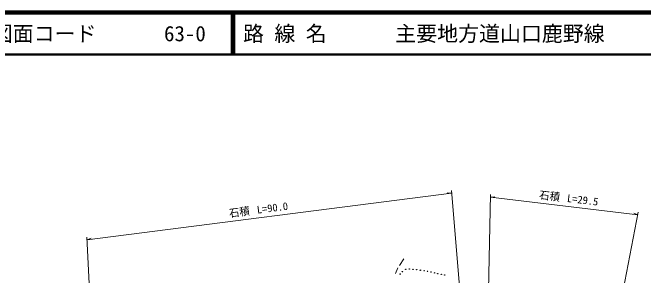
# Model space of a CAD drawing. Units: millimetres, scale not verified. Extents: x 40000 to 680000, y 20000 to 380000.
# Drawn here: x 125366 to 275986, y 317338 to 380000 of the extents above; entities that cross this region are included whole.
import ezdxf
from ezdxf.enums import TextEntityAlignment as Align

# ---------------------------------------------------------------- set-up
doc = ezdxf.new("R2010")
doc.units = ezdxf.units.MM
doc.header["$LTSCALE"] = 1000
for name, color, linetype, lineweight in [('M-BGD', 7, 'Continuous', 13), ('M-STR-HTXT', 7, 'Continuous', 13), ('M-TTL', 2, 'Continuous', 140), ('M-TTL-LINE', 7, 'Continuous', 50)]:
    doc.layers.add(name, color=color, linetype=linetype, lineweight=lineweight)
doc.layers.add('M-TTL-TXT', color=7, linetype='Continuous')
doc.styles.add('ＭＳ ゴシック', font='')
doc.styles.get('ＭＳ ゴシック').set_extended_font_data('MS Gothic')

msp = doc.modelspace()

# ---------------------------------------------------------------- linework, layer by layer
at = {"layer": 'M-BGD'}
for p, q in [((217776, 319704), (218761, 321279)), ((216805, 317809), (217348, 319173))]:
    msp.add_line(p, q, dxfattribs=at)
at = {"layer": 'M-BGD', "lineweight": 25}
for centre in [(218459, 318206), (219253, 318760), (220082, 318873), (220972, 318773), (221861, 318674), (222751, 318574), (223640, 318474), (224438, 318287), (225257, 318114), (226075, 317941), (226894, 317768), (217909, 317631), (227712, 317595), (228531, 317421)]:
    msp.add_circle(centre, 50, dxfattribs=at)
at = {"layer": 'M-STR-HTXT'}
for p, q in [((230132, 337547), (233271, 300832)), ((143159, 325798), (230185, 336928)), ((230185, 336928), (229161, 337049)), ((239471, 336592), (238766, 303241)), ((239457, 335971), (240480, 336101)), ((239457, 335971), (274632, 331778)), ((274751, 332388), (268087, 298130)), ((274632, 331778), (273669, 332145)), ((143127, 326419), (144278, 303723)), ((143159, 325798), (144119, 326173))]:
    msp.add_line(p, q, dxfattribs=at)
at = {"layer": 'M-TTL'}
msp.add_line((680000, 380000), (40000, 380000), dxfattribs=at)
at = {"layer": 'M-TTL-LINE'}
for p, q in [((177750, 380000), (177750, 370000)), ((178250, 380000), (178250, 370000)), ((40000, 370000), (680000, 370000))]:
    msp.add_line(p, q, dxfattribs=at)

# ---------------------------------------------------------------- texts
at = {"layer": 'M-STR-HTXT', "style": 'ＭＳ ゴシック'}
for s, rotation, p in [('石積', 353.203, (250956, 335101)), ('L=29.5', 353.203, (257609, 334308)), ('L=90.0', 7.288, (183875, 331507)), ('石積', 7.288, (177229, 330657))]:
    msp.add_text(s, height=1833, rotation=rotation, dxfattribs=at).set_placement(p, align=Align.BOTTOM_LEFT)
at = {"layer": 'M-TTL-TXT', "style": 'ＭＳ ゴシック'}
for s, p in [('図面コード', (120380, 375000)), ('63-0', (161521, 375000)), ('路 線 名', (180380, 375000)), ('主要地方道山口鹿野線', (216734, 375000))]:
    msp.add_text(s, height=3666, dxfattribs=at).set_placement(p, align=Align.MIDDLE_LEFT)

doc.saveas('drawing.dxf')
